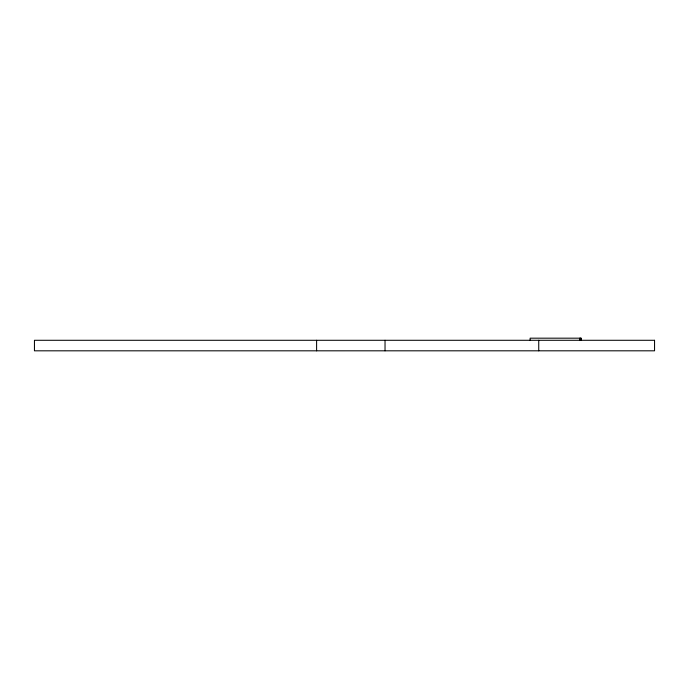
<?xml version="1.0" encoding="UTF-8"?>
<svg xmlns="http://www.w3.org/2000/svg" width="689" height="689" viewBox="0 0 689 689"><rect width="100%" height="100%" fill="white"/><g stroke="black" fill="none" stroke-linecap="round" stroke-linejoin="round"><path stroke-width="1.03" d="M581.223 340.288L581.223 338.178L530.125 338.178L530.125 340.288M580.887 338.178L580.887 340.288M580.181 338.178L580.181 340.288M579.888 338.178L579.888 340.288M538.738 340.288L538.738 350.822M385.03 340.288L385.03 350.822M316.604 340.288L316.604 350.822M654.55 340.288L34.45 340.288L34.45 350.822L654.55 350.813L654.55 340.28"/></g></svg>
